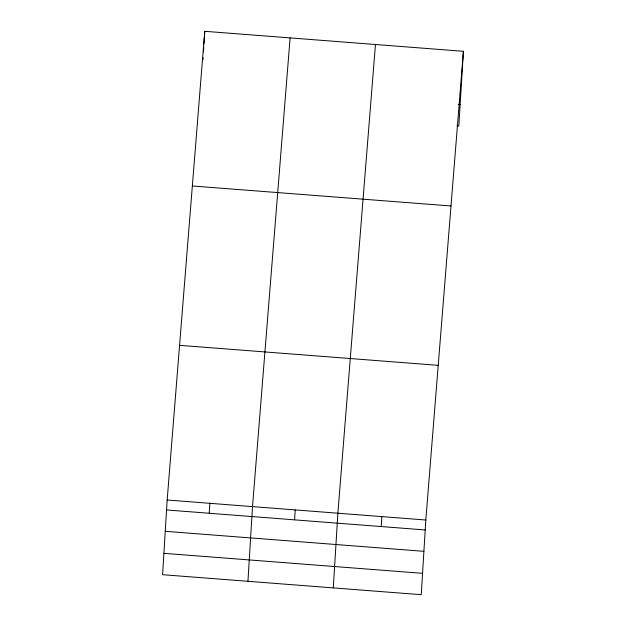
<?xml version="1.0" encoding="UTF-8"?>
<svg xmlns="http://www.w3.org/2000/svg" width="626" height="626" viewBox="0 0 626 626"><rect width="100%" height="100%" fill="white"/><g stroke="black" fill="none" stroke-linecap="round" stroke-linejoin="round"><path stroke-width="0.94" d="M167.165 500.01L162.596 574.699L421.251 594.7L425.821 520.01L463.404 51.301L204.749 31.3L167.165 500.01L425.821 520.01M203.012 59.697L203.129 57.756M203.489 51.927L203.786 47.067M203.966 44.156L204.366 37.63M204.475 35.823L204.749 31.3M209.233 513.257L209.843 503.312M247.951 581.296L252.521 506.614L290.104 37.904M294.588 519.854L295.198 509.916M333.306 587.9L337.876 513.21L375.459 44.501M381.242 526.56L381.844 516.614M463.404 51.301L458.835 125.99L456.925 125.842M458.232 104.472L460.141 104.62M192.346 185.977L451.002 205.977M179.568 345.341L438.223 365.341M166.555 509.955L425.21 529.956M165.248 531.317L423.904 551.326M163.902 553.329L422.558 573.338"/></g></svg>
